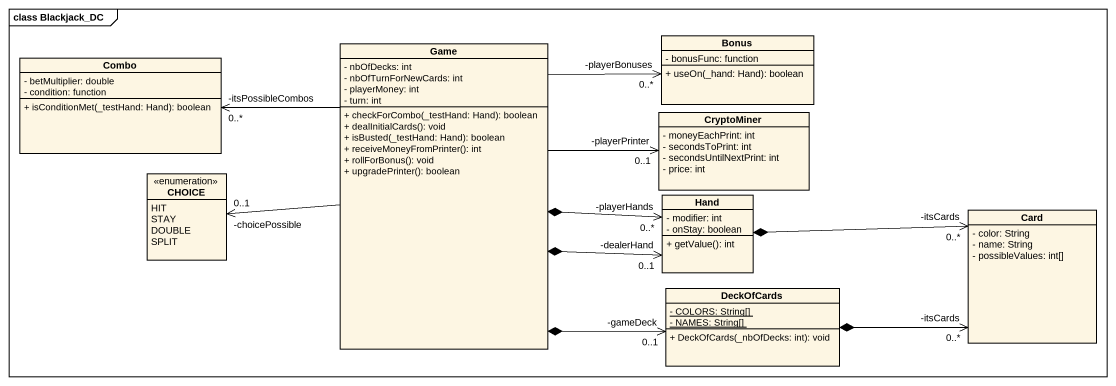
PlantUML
@startuml
mainframe class Blackjack_DC
hide circle
hide empty members
skinparam classAttributeIconSize 0
class Combo {
  - betMultiplier: double
  - condition: function
  + isConditionMet(_testHand: Hand): boolean
}
class Game {
  - nbOfDecks: int
  - nbOfTurnForNewCards: int
  - playerMoney: int
  - turn: int
  + checkForCombo(_testHand: Hand): boolean
  + dealInitialCards(): void
  + isBusted(_testHand: Hand): boolean
  + receiveMoneyFromPrinter(): int
  + rollForBonus(): void
  + upgradePrinter(): boolean
}
class Bonus {
  - bonusFunc: function
  + useOn(_hand: Hand): boolean
}
class CryptoMiner {
  - moneyEachPrint: int
  - secondsToPrint: int
  - secondsUntilNextPrint: int
  - price: int
}
enum CHOICE {
  HIT
  STAY
  DOUBLE
  SPLIT
}
class Hand {
  - modifier: int
  - onStay: boolean
  + getValue(): int
}
class "Card" as Card_ {
  - color: String
  - name: String
  - possibleValues: int[]
}
class DeckOfCards {
  {static} - COLORS: String[]
  {static} - NAMES: String[]
  + DeckOfCards(_nbOfDecks: int): void
}
Game -left-> "-itsPossibleCombos\n0..*" Combo
Game -left-> "-choicePossible\n0..1" CHOICE
Bonus "-playerBonuses\n0..*" <-left- Game
CryptoMiner "-playerPrinter\n0..1" <-left- Game
Hand "-playerHands\n0..*" <-left-* Game
Hand "-dealerHand\n0..1" <-left-* Game
Card_ "-itsCards\n0..*" <-left-* Hand
Card_ "-itsCards\n0..*" <-left-* DeckOfCards
DeckOfCards "-gameDeck\n0..1" <-left-* Game
@enduml
